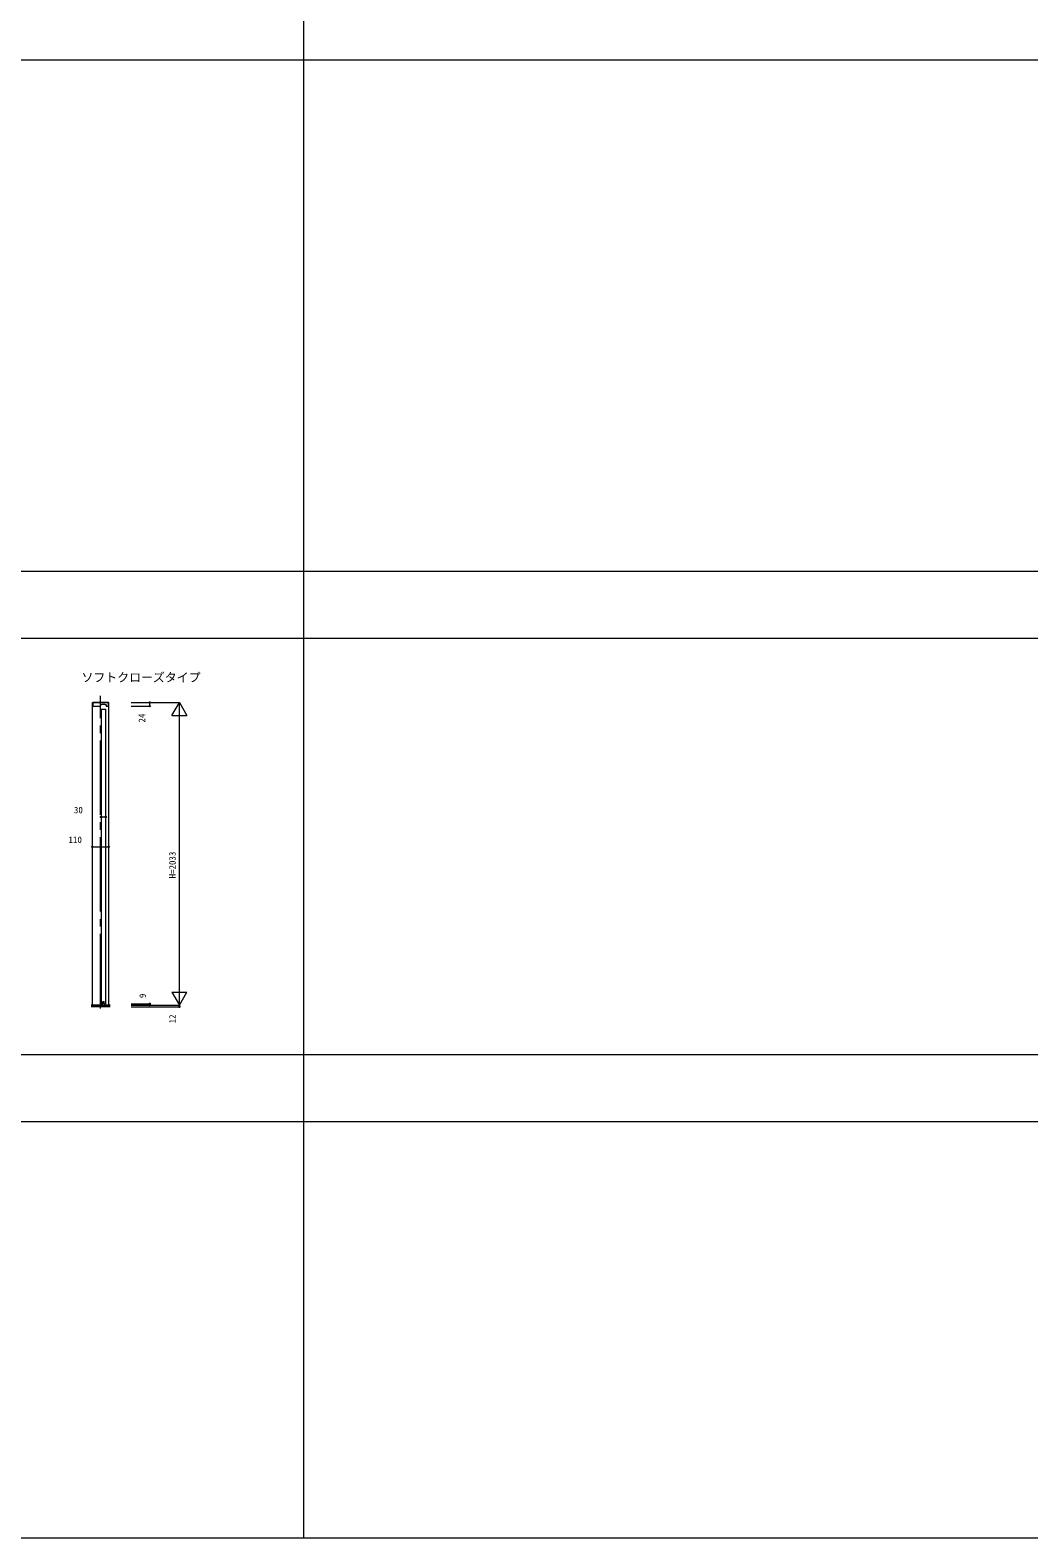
# Model space of a CAD drawing. Units: millimetres, scale not verified. Extents: x -14341 to 14341, y -10000 to 10000.
# Drawn here: x 919 to 7630, y -10000 to 130 of the extents above; entities that cross this region are included whole.
import ezdxf
from ezdxf.enums import TextEntityAlignment as Align

# ---------------------------------------------------------------- set-up
doc = ezdxf.new("R2010")
doc.units = ezdxf.units.MM
doc.header["$LTSCALE"] = 50
doc.linetypes.add('USER1', pattern=[13, 10, -1, 1, -1])
doc.layers.add('0-0_0', color=7, linetype='Continuous')
for name, color, linetype, lineweight in [('0-1_YKK_F1', 7, 'Continuous', 18), ('0-3_YKK_N1', 2, 'Continuous', 18), ('0-4_YKK_B1', 4, 'Continuous', 18), ('0-5_YKK_Z1', 7, 'Continuous', 18)]:
    doc.layers.add(name, color=color, linetype=linetype, lineweight=lineweight)
doc.styles.add('ＭＳ ゴシック', font='')
doc.styles.get('ＭＳ ゴシック').set_extended_font_data('MS Gothic')

msp = doc.modelspace()

# ---------------------------------------------------------------- linework, layer by layer
at = {"layer": '0-1_YKK_F1'}
for p, q in [((2759.49, -10000), (2759.49, 9500)), ((-14340.51, -70), (14159.49, -70)), ((-14340.51, -3505), (14159.49, -3505)), ((-14340.51, -3955), (14159.49, -3955)), ((-14340.51, -6752.5), (14159.49, -6752.5)), ((-14340.51, -7202.5), (14159.49, -7202.5)), ((-14340.51, -10000), (14340.51, -10000))]:
    msp.add_line(p, q, dxfattribs=at)
at = {"layer": '0-3_YKK_N1'}
for p, q in [((1597.49, -4387.5), (1922.49, -4387.5)), ((1597.49, -4411.5), (1722.49, -4411.5)), ((1722.49, -4387.5), (1722.49, -4411.5)), ((1872.49, -4474.1), (1922.49, -4387.5)), ((1922.49, -6420.5), (1922.49, -4387.5)), ((1922.49, -4387.5), (1972.49, -4474.1)), ((1872.49, -4474.1), (1972.49, -4474.1)), ((1426.49, -5156.88), (1396.49, -5156.88)), ((1337.49, -5356.88), (1447.49, -5356.88)), ((1872.49, -6333.9), (1972.49, -6333.9)), ((1597.49, -6411.5), (1722.49, -6411.5)), ((1597.49, -6420.5), (1922.49, -6420.5)), ((1597.49, -6432.5), (1922.49, -6432.5)), ((1722.49, -6411.5), (1722.49, -6420.5)), ((1922.49, -6420.5), (1922.49, -6432.5))]:
    msp.add_line(p, q, dxfattribs=at)
msp.add_lwpolyline([(1872.49, -6333.9), (1922.49, -6420.5), (1972.49, -6333.9)], dxfattribs=at)
for centre in [(1722.49, -4387.5), (1722.49, -4411.5), (1396.49, -5156.88), (1426.49, -5156.88), (1337.49, -5356.88), (1447.49, -5356.88), (1722.49, -6411.5), (1722.49, -6420.5), (1922.49, -6432.5)]:
    msp.add_circle(centre, 5, dxfattribs=at)
at = {"layer": '0-4_YKK_B1'}
for p, q in [((1337.49, -4387.5), (1447.49, -4387.5)), ((1337.49, -6420.5), (1337.49, -4387.5)), ((1364.79, -4387.3), (1364.79, -4387.5)), ((1396.49, -4431.5), (1426.49, -4431.5)), ((1396.49, -4431.5), (1396.49, -6411.5)), ((1426.49, -4431.5), (1426.49, -6411.5)), ((1447.49, -6420.5), (1447.49, -4387.5)), ((1396.49, -6411.5), (1406.99, -6411.5)), ((1415.99, -6411.5), (1415.99, -6395.5)), ((1415.99, -6411.5), (1426.49, -6411.5))]:
    msp.add_line(p, q, dxfattribs=at)
for points in [[(1444.99, -4409.5), (1444.99, -4387.5), (1339.99, -4387.5), (1339.99, -4409.5)], [(1341.99, -4411.5), (1391.29, -4411.5), (1391.79, -4411), (1391.79, -4402.3)], [(1393.79, -4400.3), (1401.99, -4400.3), (1401.99, -4397.5), (1420.99, -4397.5), (1420.99, -4400.3), (1429.19, -4400.3)], [(1431.19, -4402.3), (1431.19, -4411), (1431.69, -4411.5), (1442.99, -4411.5)], [(1406.99, -6411.5), (1406.99, -6395.5), (1415.99, -6395.5)]]:
    msp.add_lwpolyline(points, dxfattribs=at)
for centre, start, end in [((1341.99, -4409.5), 180, 270), ((1393.79, -4402.3), 90, 180), ((1429.19, -4402.3), 0, 90), ((1442.99, -4409.5), 270, 0)]:
    msp.add_arc(centre, 2, start, end, dxfattribs=at)
at = {"layer": '0-5_YKK_Z1', "linetype": 'USER1'}
msp.add_line((1392.49, -6442.38), (1392.49, -4343.5), dxfattribs=at)
at = {"layer": '0-5_YKK_Z1'}
for p, q in [((1456.54, -6420.5), (1328.47, -6420.5)), ((1328.47, -6423.5), (1456.54, -6423.5)), ((1328.47, -6426.5), (1456.54, -6426.5)), ((1328.47, -6429.5), (1456.54, -6429.5)), ((1456.54, -6432.5), (1328.47, -6432.5))]:
    msp.add_line(p, q, dxfattribs=at)

# ---------------------------------------------------------------- texts
at = {"layer": '0-0_0', "style": 'ＭＳ ゴシック'}
msp.add_text('ソフトクローズタイプ', height=58.65, dxfattribs=at).set_placement((1264.47, -4266.31), align=Align.BOTTOM_LEFT)
at = {"layer": '0-3_YKK_N1', "color": 7, "style": 'ＭＳ ゴシック'}
for s, p in [('24', (1705.62, -4522.03)), ('H=2033', (1910.49, -5569)), ('9', (1710.49, -6373.35)), ('12', (1910.49, -6543.16))]:
    msp.add_text(s, height=43.99, rotation=90, dxfattribs=at).set_placement(p, align=Align.BOTTOM_LEFT)
for s, p in [('30', (1213.71, -5144.88)), ('110', (1177.32, -5344.88))]:
    msp.add_text(s, height=43.99, dxfattribs=at).set_placement(p, align=Align.BOTTOM_LEFT)

doc.saveas('drawing.dxf')
